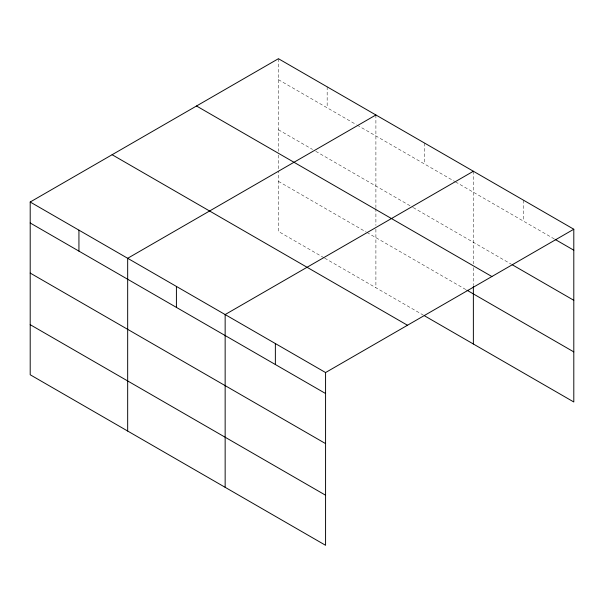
<?xml version="1.0" encoding="UTF-8"?>
<svg xmlns="http://www.w3.org/2000/svg" width="604" height="604" viewBox="0 0 604 604"><rect width="100%" height="100%" fill="white"/><g stroke="black" fill="none" stroke-linecap="round" stroke-linejoin="round"><path stroke-width="0.45" stroke-dasharray="3.02 2.27" d="M278.429 79.668L356.405 124.688M357.213 125.156L454.691 181.434M455.499 181.902L554.359 238.98M278.429 129.754L312.54 149.452M315.794 151.332L412.449 207.134M413.264 207.602L511.437 264.288M278.429 181.366L366.152 232.012M366.968 232.48L466.061 289.693M323.91 257.712L278.429 231.453L278.429 171.045M324.726 258.18L424.635 315.869M523.585 200.249L523.585 221.207M473.37 171.257L473.37 263.888M473.37 267.64L473.37 285.473M424.635 143.118L424.635 164.084M375.899 114.979L375.899 207.617M375.899 208.554L375.899 225.443M375.899 229.195L375.899 287.731M327.164 86.84L327.164 107.806M278.429 58.701L278.429 151.34M278.429 155.092L278.429 170.102"/><path stroke-width="0.91" d="M30.2 202.015L325.571 372.547L325.571 545.299L30.2 374.767L30.2 202.015L278.429 58.701L573.8 229.233L573.8 401.985L424.635 315.869M375.899 114.979L127.67 258.293L127.67 431.037M473.37 171.257L225.149 314.563L225.149 487.315M325.571 372.547L573.8 229.233M555.174 239.448L573.8 250.199M512.245 264.756L573.8 300.294M196.511 105.994L491.882 276.526M466.877 290.162L573.8 351.898M112.118 154.722L407.489 325.254M30.2 222.982L325.571 393.514M30.2 273.068L325.571 443.6M30.2 324.673L325.571 495.212M473.37 286.409L473.37 344.001M275.364 343.555L275.364 364.522M176.413 286.432L176.413 307.398M78.935 230.154L78.935 251.121"/></g></svg>
